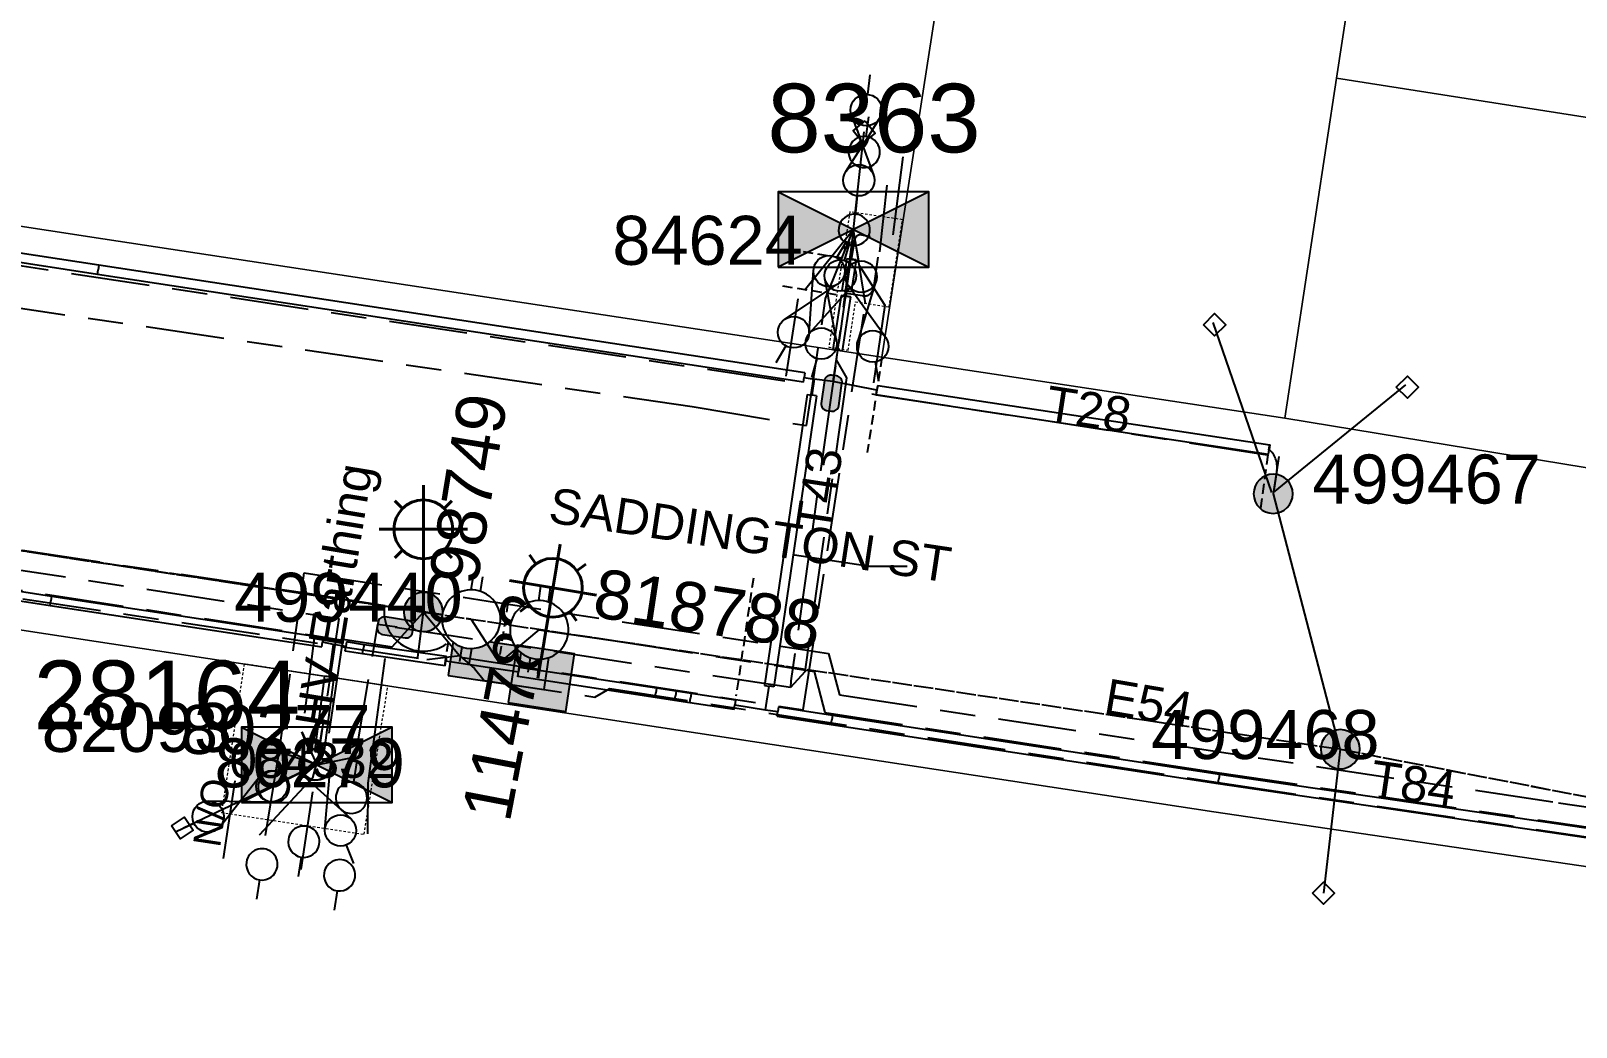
# Model space of a CAD drawing. Header units: metres. Extents: x 291879 to 294448, y 6259965 to 6261176.
# Drawn here: x 293656.2 to 293735, y 6260751.2 to 6260801.9 of the extents above; entities that cross this region are included whole.
import ezdxf
from ezdxf.enums import TextEntityAlignment as Align

# ---------------------------------------------------------------- set-up
doc = ezdxf.new("R2010")
doc.units = ezdxf.units.M
for name, pattern in [('Cable Exist OH', [1, 1, 0]), ('Cable Exist UG', [8.2, 4, -1.2, 1.8, -1.2]), ('DASHED', [0.75, 0.5, -0.25]), ('HIDDEN', [0.375, 0.25, -0.125]), ('HIDDEN2', [0.1875, 0.125, -0.0625])]:
    doc.linetypes.add(name, pattern=pattern)
doc.layers.get('0').update_dxf_attribs({"color": 6})
for name, color, linetype, lineweight in [('Cadastre Buildings_SP_EXT', 9, 'Continuous', 5), ('Cadastre Land Parcels_SP_EXT', 9, 'Continuous', 5), ('Cadastre Other Property_SP_EXT', 9, 'HIDDEN', 5), ('Cadastre Roads_SP_EXT', 9, 'Continuous', 5)]:
    doc.layers.add(name, color=color, linetype=linetype, lineweight=lineweight)
for name, color, linetype in [('Duct_SP_EXT', 7, 'Continuous'), ('Equip_HV_EXT', 7, 'Continuous'), ('Equip_LV_EXT', 7, 'Continuous'), ('Equip_SP_SL_EXT', 7, 'Continuous'), ('Mains_HV_EXT', 7, 'Continuous'), ('Mains_LV_EXT', 7, 'Continuous'), ('Mains_SL_EXT', 7, 'Continuous'), ('Services_SP_EXT', 7, 'Continuous'), ('Sub_SP_EXT', 7, 'Continuous'), ('SupportsOH_SP_TR_HV_LV_SL_EXT', 7, 'Continuous'), ('SupportsUG_SP_LV_EXT', 7, 'Continuous'), ('SupportsUG_SP_LV_SL_EXT', 7, 'Continuous'), ('Trench_SP_EXT', 7, 'Continuous')]:
    doc.layers.add(name, color=color, linetype=linetype)
doc.layers.add('Features_DEL', color=1, linetype='Continuous', plot=False)
doc.layers.add('UNKNOWN_FEATURES', color=1, linetype='DASHED', plot=False)
doc.styles.add('COLUMN_LABEL', font='arial.ttf')
doc.styles.add('iecARIAL', font='arial.ttf', dxfattribs={"height": 2})
doc.styles.add('POLE_LABEL', font='arial.ttf')
doc.styles.get("Standard").update_dxf_attribs({"font": 'arial.ttf'})
doc.styles.add('SWITCH_LABEL', font='arial.ttf', dxfattribs={"height": 2.5})
doc.linetypes.add('Cable E UG', pattern='A,6,-0.5,["E",Standard,S=1.7,R=0,X=0.5,Y=-1],-2.9', length=9.4)

# ---------------------------------------------------------------- blocks, each defined once
blk = doc.blocks.new('SUB_PADMOUNT_EXT')
for points in [[(0, 0), (-3.84, 1.92), (-3.84, -1.92)], [(0, 0), (3.84, 1.92), (3.84, -1.92)]]:
    blk.add_hatch(color=256).paths.add_polyline_path(points)
for p, q in [((3.84, 1.92), (-3.84, -1.92)), ((-3.84, 1.92), (3.84, -1.92))]:
    blk.add_line(p, q)
blk.add_lwpolyline([(-3.84, -1.92), (3.84, -1.92), (3.84, 1.92), (-3.84, 1.92)], close=True)
for tag, height, flags, p in [('ASSET_NUM', 3.5, 8, (2, 2)), ('STREET_CODE', 0.2, 9, (1.5, 0)), ('OPERATING_VOLTAGE', 0.2, 9, (1.5, -0.6)), ('ORIENTATION', 0.2, 9, (1.5, -0.8)), ('CONSTRUCTED_VOLTAGE', 0.2, 9, (1.5, -0.2)), ('NO_PHASES', 0.2, 9, (1.5, -0.4)), ('OWNED_BY', 0.2, 9, (1.5, -1)), ('OPERATED_BY', 0.2, 9, (1.5, -1.2)), ('SECONDARY_VOLTAGE', 0.2, 9, (1.5, -1.6)), ('MAINTAINED_BY', 0.2, 9, (1.5, -1.4)), ('STATE', 0.2, 9, (1.5, -1.8)), ('SUBSTATION_TYPE', 0.2, 9, (1.5, -2.2)), ('USAGE', 0.2, 9, (1.5, -2.4)), ('PARENT', 0.2, 9, (1.5, -2)), ('STREETNAME', 0.2, 9, (1.5, -3)), ('SUBURB', 0.2, 9, (1.5, -3.2)), ('LEGEND', 0.2, 9, (1.5, -2.6)), ('LOCATION', 0.2, 9, (1.5, -2.8)), ('Z', 0.2, 1, (1.5, -3.6)), ('NOTES', 0.2, 9, (1.5, -3.4))]:
    blk.add_attdef(tag, text='', height=height, dxfattribs=dict(flags=flags)).set_placement(p, align=Align.MIDDLE_LEFT)
blk = doc.blocks.new('PILLAR_EXT')
blk.add_hatch(color=256).paths.add_polyline_path([(-2.475, 0.99), (-2.475, -0.99), (2.475, -0.99), (2.475, 0.99)])
blk.add_lwpolyline([(-2.475, -0.99), (2.475, -0.99), (2.475, 0.99), (-2.475, 0.99)], close=True)
at = {"style": 'iecARIAL', "flags": 8}
blk.add_attdef('ASSET_NUM', (1.5, 3.5), '', height=2.5, dxfattribs=at)
for tag, p, flags in [('OWNED_BY', (0, -0.2), 9), ('STATE', (0, -0.4), 9), ('SUPPORT_TYPE', (0, -0.6), 9), ('USAGE', (0, -0.8), 9), ('LEGEND', (0, -1), 9), ('LOCATION', (0, -1.2), 9), ('NOTES', (0, -1.4), 9), ('PARENT', (0, -1.6), 9), ('STREETNAME', (0, -1.8), 9), ('SUBURB', (0, -2), 1)]:
    blk.add_attdef(tag, p, '', height=0.2, dxfattribs=dict(flags=flags))
blk = doc.blocks.new('SL_LANTERN_EXT')
at = {"lineweight": 40}
for p, q in [((0, 1.968), (0, 6.468)), ((-1.459, 5.676), (-1.061, 5.278)), ((1.458, 5.676), (1.06, 5.278)), ((-2.25, 4.218), (2.25, 4.218)), ((-1.459, 2.759), (-1.061, 3.157)), ((1.458, 2.759), (1.06, 3.157)), ((0, 0), (0, 2.721))]:
    blk.add_line(p, q, dxfattribs=at)
blk.add_circle((0, 4.218), 1.5, dxfattribs=at)
at = {"style": 'iecARIAL', "flags": 8}
blk.add_attdef('ASSET_NUM', (1.5, 1.5), '', height=2.5, dxfattribs=at)
for tag, p, height, flags in [('CONSTRUCTED_VOLTAGE', (0.981, -0.653), 0.2, 9), ('CONTROL_TYPE', (0.981, -0.853), 0.2, 9), ('LNUMBER', (2.181, -3.253), 2.5, 8), ('OPERATING_VOLTAGE', (0.981, -1.653), 0.2, 9), ('LANTERN_PURPOSE', (0.981, -1.053), 0.2, 9), ('LANTERN_TYPE', (0.981, -1.253), 0.2, 9), ('NO_PHASES', (0.981, -1.453), 0.2, 9), ('ORIENTATION', (0.981, -1.853), 0.2, 9), ('OWNED_BY', (0.981, -2.053), 0.2, 9), ('STATE', (0.981, -2.253), 0.2, 9), ('USAGE', (0.981, -2.453), 0.2, 9), ('CEXIST', (0.981, -2.653), 0.2, 9), ('CNEW', (0.981, -2.853), 0.2, 9), ('CNUMBER', (0.981, -3.053), 0.2, 9), ('CREMOVE', (0.981, -3.253), 0.2, 9), ('CREPLACE', (0.981, -3.453), 0.2, 9), ('LKINGHEIGHT', (0.981, -3.653), 0.2, 9), ('LBRACKET', (0.981, -3.853), 0.2, 9), ('LBRACKETVOCAB', (0.981, -4.053), 0.2, 9), ('LCATEGORY', (0.981, -4.253), 0.2, 9), ('LCHARGE1', (0.981, -4.453), 0.2, 9), ('LCHARGE1PERCENT', (0.981, -4.653), 0.2, 9), ('LCHARGE2', (0.981, -4.853), 0.2, 9), ('LCHARGE2PERCENT', (0.981, -5.053), 0.2, 9), ('LCHARGE3', (0.981, -5.253), 0.2, 9), ('LCHARGE3PERCENT', (0.981, -5.453), 0.2, 9), ('LEXIST', (0.981, -5.653), 0.2, 9), ('LLAMP', (0.981, -5.853), 0.2, 9), ('LLAMPVOCAB', (0.981, -6.053), 0.2, 9), ('LMAST', (0.981, -6.253), 0.2, 9), ('LMASTVOCAB', (0.981, -6.453), 0.2, 9), ('LNEW', (0.981, -6.653), 0.2, 9), ('LANTNUMBER', (0.981, -6.853), 0.2, 9), ('LOUTREACH', (0.981, -7.253), 0.2, 9), ('LOUTREACHVOCAB', (0.981, -7.453), 0.2, 9), ('LRATECODE', (0.981, -7.653), 0.2, 9), ('LREMOVE', (0.981, -7.853), 0.2, 9), ('LREPLACE', (0.981, -8.053), 0.2, 9), ('LTYPE', (0.981, -8.253), 0.2, 9), ('LTYPEVOCAB', (0.981, -8.453), 0.2, 9), ('LEGEND', (0.981, -8.653), 0.2, 9), ('LOCATION', (0.981, -8.853), 0.2, 9), ('STREETNAME', (0.981, -9.253), 0.2, 9), ('SUBURB', (0.981, -9.453), 0.2, 1), ('NOTES', (0.981, -9.053), 0.2, 9)]:
    blk.add_attdef(tag, p, '', height=height, dxfattribs=dict(flags=flags))
blk = doc.blocks.new('CCP_EXT')
at = {"flags": 9}
for tag, p in [('USAGE', (0, -1.2)), ('LEGEND', (0, -1.4)), ('LIFE_SUPPORT', (0, -1.6)), ('STATE', (0, -1.8)), ('NOTES', (0, -2))]:
    blk.add_attdef(tag, text='', height=0.2, dxfattribs=at).set_placement(p, align=Align.MIDDLE_LEFT)
blk.add_wipeout([(0, 0.566), (0.566, 0), (0, -0.566), (-0.566, 0)])
blk.add_lwpolyline([(-0.566, 0), (0, 0.566), (0.566, 0), (0, -0.566), (-0.566, 0)])
at = {"flags": 1}
blk.add_attdef('Z', (0, 0), '', height=0.2, dxfattribs=at)
at = {"flags": 9}
for tag, p in [('CCP_TYPE', (0, 0)), ('OPERATING_VOLTAGE', (0, -0.6)), ('ORIENTATION', (0, -0.8)), ('CONSTRUCTED_VOLTAGE', (0, -0.2)), ('NO_PHASES', (0, -0.4)), ('OWNED_BY', (0, -1))]:
    blk.add_attdef(tag, text='', height=0.2, dxfattribs=at).set_placement(p, align=Align.MIDDLE_LEFT)
blk = doc.blocks.new('POLE_EXT')
blk.add_hatch(color=256).paths.add_polyline_path([(-1, 0, 1), (1, 0, 1)])
blk.add_lwpolyline([(-1, 0, 1), (1, 0, 1)], format="xyb", close=True)
for tag, height, flags, p in [('pNumber', 2.5, 8, (-17.84, 2.067)), ('OWNED_BY', 0.2, 9, (1.355, -0.4)), ('SPECIAL_USE', 0.2, 9, (1.355, -0.8)), ('PARENT', 0.2, 9, (1.355, -0.6)), ('cLV', 0.2, 9, (1.355, -1.4)), ('STATE', 0.2, 9, (1.355, -1)), ('hDepth', 0.2, 9, (1.355, -1.6)), ('USAGE', 0.2, 9, (1.355, -1.2)), ('cHV', 0.2, 9, (1.355, -2)), ('hDia', 0.2, 9, (1.355, -1.8)), ('LBRACKET', 0.2, 9, (1.355, -2.2)), ('LExisting', 0.2, 9, (1.355, -2.4)), ('LANTNUMBER', 0.2, 9, (1.355, -2.6)), ('LOther', 0.2, 9, (1.355, -2.8)), ('LRemove', 0.2, 9, (1.355, -3)), ('LEGEND', 0.2, 9, (1.355, -3.2)), ('cLinedev', 0.2, 9, (1.355, -3.4)), ('pExisting', 0.2, 9, (1.355, -3.8)), ('LOCATION', 0.2, 9, (1.355, -3.6)), ('PFNUMBER', 0.2, 9, (1.355, -4)), ('pFooting', 0.2, 9, (1.355, -4.4)), ('pNew', 0.2, 9, (1.355, -4.6)), ('NEWPFNUMBER', 0.2, 9, (1.355, -4.2)), ('pRelocate', 0.2, 9, (1.355, -5)), ('pRemove', 0.2, 9, (1.355, -5.2)), ('pReplace', 0.2, 9, (1.355, -5.4)), ('pStay', 0.2, 9, (1.355, -5.6)), ('cspan', 0.2, 9, (1.355, -6)), ('STREETNAME', 0.2, 9, (1.355, -6.2)), ('SUBURB', 0.2, 9, (1.355, -6.4)), ('pType', 0.2, 9, (1.355, -5.8)), ('OPERATED_BY', 0.2, 9, (1.355, -7.014)), ('NOTES', 0.2, 9, (1.355, -6.6)), ('MAINTAINED_BY', 0.2, 9, (1.355, -6.814))]:
    blk.add_attdef(tag, text='', height=height, dxfattribs=dict(flags=flags)).set_placement(p, align=Align.MIDDLE_LEFT)
at = {"style": 'POLE_LABEL'}
for tag, height, flags, p in [('ASSET_NUM', 2.5, 8, (2, 2)), ('STRUCTURE_PLANT_NUMBER', 0.2, 9, (1.355, 0.028)), ('STREET_CODE', 0.2, 9, (1.355, -0.2))]:
    blk.add_attdef(tag, text='', height=height, dxfattribs=dict(at, flags=flags)).set_placement(p, align=Align.MIDDLE_LEFT)
at = {"flags": 1}
blk.add_attdef('Z', (1.355, -7.328), '', height=0.2, dxfattribs=at)
blk = doc.blocks.new('HV_STJ_EXT')
h = blk.add_hatch(color=256)
edge = h.paths.add_edge_path()
edge.add_ellipse((-0.586, 0.131), major_axis=(0.226, 0.226), ratio=1, start_angle=44.99996, end_angle=135)
edge.add_line((-0.906, 0.131), (-0.906, -0.131))
edge.add_ellipse((-0.586, -0.131), major_axis=(0.226, 0.226), ratio=1, start_angle=134.99996, end_angle=225)
edge.add_line((-0.586, -0.451), (0.586, -0.451))
edge.add_ellipse((0.586, -0.131), major_axis=(-0.226, 0.226), ratio=1, start_angle=134.99996, end_angle=225)
edge.add_line((0.906, -0.131), (0.906, 0.131))
edge.add_ellipse((0.586, 0.131), major_axis=(-0.226, 0.226), ratio=1, start_angle=224.99996, end_angle=315)
edge.add_line((0.586, 0.451), (-0.586, 0.451))
blk.add_lwpolyline([(-0.906, 0.131), (-0.906, -0.131, 0.414214), (-0.586, -0.451), (0.586, -0.451, 0.414214), (0.906, -0.131), (0.906, 0.131, 0.414214), (0.586, 0.451), (-0.586, 0.451, 0.414214)], format="xyb", close=True)
for tag, flags, p in [('ORIENTATION', 9, (1.5, 0)), ('Z', 1, (1.5, -0.8)), ('USAGE', 9, (1.5, -0.2)), ('LEGEND', 9, (1.5, -0.4)), ('NOTES', 9, (1.5, -0.6))]:
    blk.add_attdef(tag, text='', height=0.2, dxfattribs=dict(flags=flags)).set_placement(p, align=Align.MIDDLE_LEFT)
blk = doc.blocks.new('LV_UG_DFUSE_CLOSED_EXT')
for points in [[(1, 0), (0, 0)], [(5.04, 0.726), (2.156, -0.717)], [(5.049, -0.707), (2.156, 0.717)], [(6.2, 0.013), (7.2, 0.013)]]:
    blk.add_lwpolyline(points)
for centre in [(1.8, 0), (5.4, 0.011)]:
    blk.add_circle(centre, 0.8)
at = {"flags": 9}
for tag, p in [('ACTUAL_STATUS', (0, 0)), ('OPERATING_VOLTAGE', (0, -0.6)), ('ORIENTATION', (0, -0.8)), ('CONSTRUCTED_VOLTAGE', (0, -0.2)), ('NO_PHASES', (0, -0.4)), ('STATE', (0, -1)), ('SWITCH_TYPE', (0, -1.2)), ('USAGE', (0, -1.4)), ('NOTES', (0, -1.6))]:
    blk.add_attdef(tag, text='', height=0.2, dxfattribs=at).set_placement(p, align=Align.MIDDLE_LEFT)
at = {"flags": 1}
blk.add_attdef('Z', (0, 0), '', height=0.2, dxfattribs=at)
blk = doc.blocks.new('LV_UG_LINKS_OPEN_EXT')
for p, q in [((-0.249, 1.473), (-0.249, 2.22)), ((0.249, 1.473), (0.249, 2.22)), ((-0.249, -1.473), (-0.249, -2.22)), ((0.249, -1.473), (0.249, -2.22))]:
    blk.add_line(p, q)
at = {"flags": 9}
for tag, p in [('ACTUAL_STATUS', (0, 0)), ('OPERATING_VOLTAGE', (0, -0.6)), ('ORIENTATION', (0, -0.8)), ('CONSTRUCTED_VOLTAGE', (0, -0.2)), ('NO_PHASES', (0, -0.4)), ('STATE', (0, -1)), ('SWITCH_TYPE', (0, -1.2)), ('USAGE', (0, -1.4)), ('NOTES', (0, -1.6))]:
    blk.add_attdef(tag, text='', height=0.2, dxfattribs=at).set_placement(p, align=Align.MIDDLE_LEFT)
at = {"flags": 1}
blk.add_attdef('Z', (0, 0), '', height=0.2, dxfattribs=at)
blk.add_wipeout([(-0.249, 1.473), (-0.432, 1.43), (-0.608, 1.365), (-0.774, 1.278), (-0.928, 1.171), (-1.067, 1.045), (-1.19, 0.903), (-1.294, 0.747), (-1.377, 0.579), (-1.439, 0.402), (-1.478, 0.218), (-1.494, 0.031), (-1.486, -0.156), (-1.455, -0.341), (-1.4, -0.521), (-1.324, -0.692), (-1.227, -0.853), (-1.11, -1), (-0.976, -1.131), (-0.827, -1.244), (-0.664, -1.338), (-0.491, -1.411), (-0.311, -1.461), (-0.125, -1.489), (0.062, -1.493), (0.249, -1.473), (0.432, -1.43), (0.608, -1.365), (0.774, -1.278), (0.928, -1.171), (1.067, -1.045), (1.19, -0.903), (1.294, -0.747), (1.377, -0.579), (1.439, -0.402), (1.478, -0.218), (1.494, -0.031), (1.486, 0.156), (1.455, 0.341), (1.4, 0.521), (1.324, 0.692), (1.227, 0.853), (1.11, 1), (0.976, 1.131), (0.827, 1.244), (0.664, 1.338), (0.491, 1.411), (0.311, 1.461), (0.125, 1.489), (-0.062, 1.493)])
blk.add_lwpolyline([(0, -1.494, 1), (0, 1.494, 1)], format="xyb", close=True)
blk = doc.blocks.new('SWG_HOLEC_SU_EXT')
blk.add_line((1.8, -2), (5.8, -2))
for points in [[(1.8, -0.8, 1), (1.8, 0.8, 1)], [(5.8, -0.8, 1), (5.8, 0.8, 1)]]:
    blk.add_lwpolyline(points, format="xyb", close=True)
for points in [[(1, 0), (0, 0)], [(6.6, 0), (7.6, 0)]]:
    blk.add_lwpolyline(points)
at = {"style": 'SWITCH_LABEL', "flags": 8}
blk.add_attdef('ASSET_NUM', text='', height=2.5, rotation=179.95437, dxfattribs=at).set_placement((-2.4, 0), align=Align.MIDDLE_LEFT)
at = {"flags": 1}
blk.add_attdef('Z', (0, 0), '', height=0.2, dxfattribs=at)
at = {"flags": 9}
for tag, p in [('ACTUAL_STATUS', (0, -0.4)), ('CONSTRUCTED_VOLTAGE', (0, -0.6)), ('NO_PHASES', (0, -0.8)), ('OPERATING_VOLTAGE', (0, -1)), ('ORIENTATION', (0, -1.2)), ('OWNED_BY', (0, -1.4)), ('PARENT', (0, -1.6)), ('STATE', (0, -1.8)), ('SWITCH_TYPE', (0, -2)), ('USAGE', (0, -2.2)), ('LOCATION', (0, -2.4)), ('STREETNAME', (0, -2.6)), ('SUBURB', (0, -2.8)), ('NOTES', (0, -3))]:
    blk.add_attdef(tag, text='', height=0.2, dxfattribs=at).set_placement(p, align=Align.MIDDLE_LEFT)
at = {"style": 'SWITCH_LABEL', "flags": 9}
blk.add_attdef('STREET_CODE', text='', height=0.2, dxfattribs=at).set_placement((0, -0.2), align=Align.MIDDLE_LEFT)
blk = doc.blocks.new('SWG_HOLEC_SU_NO_EXT')
blk.add_line((1.8, -2), (5.8, -2))
for points in [[(1.8, -0.8, 1), (1.8, 0.8, 1)], [(5.8, -0.8, 1), (5.8, 0.8, 1)]]:
    blk.add_lwpolyline(points, format="xyb", close=True)
for points in [[(1, 0), (0, 0)], [(6.6, 0), (7.6, 0)]]:
    blk.add_lwpolyline(points)
at = {"insert": (5.311, -3.639), "char_height": 1.4, "width": 3.88632, "attachment_point": 1, "rotation": 180}
blk.add_mtext('{\\fArial|b0|i0|c0|p34;N/O}', dxfattribs=at)
at = {"style": 'SWITCH_LABEL', "flags": 8}
blk.add_attdef('ASSET_NUM', text='', height=2.5, rotation=179.95437, dxfattribs=at).set_placement((-2.4, 0), align=Align.MIDDLE_LEFT)
at = {"flags": 1}
blk.add_attdef('Z', (0, 0), '', height=0.2, dxfattribs=at)
at = {"flags": 9}
for tag, p in [('ACTUAL_STATUS', (0, -0.4)), ('CONSTRUCTED_VOLTAGE', (0, -0.6)), ('NO_PHASES', (0, -0.8)), ('OPERATING_VOLTAGE', (0, -1)), ('ORIENTATION', (0, -1.2)), ('OWNED_BY', (0, -1.4)), ('PARENT', (0, -1.6)), ('STATE', (0, -1.8)), ('SWITCH_TYPE', (0, -2)), ('USAGE', (0, -2.2)), ('LOCATION', (0, -2.4)), ('STREETNAME', (0, -2.6)), ('SUBURB', (0, -2.8)), ('NOTES', (0, -3))]:
    blk.add_attdef(tag, text='', height=0.2, dxfattribs=at).set_placement(p, align=Align.MIDDLE_LEFT)
at = {"style": 'SWITCH_LABEL', "flags": 9}
blk.add_attdef('STREET_CODE', text='', height=0.2, dxfattribs=at).set_placement((0, -0.2), align=Align.MIDDLE_LEFT)
blk = doc.blocks.new('COLUMN_EXT')
blk.add_hatch(color=256).paths.add_polyline_path([(-1.485, 1.485), (-1.485, -1.485), (1.485, -1.485), (1.485, 1.485)])
blk.add_lwpolyline([(-1.485, -1.485), (1.485, -1.485), (1.485, 1.485), (-1.485, 1.485)], close=True)
for tag, height, style, flags, p in [('ASSET_NUM', 2.5, 'COLUMN_LABEL', 8, (2, 2)), ('STRUCTURE_PLANT_NUMBER', 0.2, 'POLE_LABEL', 9, (1.813, 0.031)), ('STREET_CODE', 0.2, 'COLUMN_LABEL', 9, (1.813, -0.2))]:
    blk.add_attdef(tag, text='', height=height, dxfattribs=dict(style=style, flags=flags)).set_placement(p, align=Align.MIDDLE_LEFT)
at = {"flags": 9}
for tag, p in [('OWNED_BY', (1.813, -0.6)), ('STATE', (1.813, -0.8)), ('COLUMN_TYPE', (1.813, -0.4)), ('STREETNAME', (1.813, -1.6)), ('USAGE', (1.813, -1)), ('LEGEND', (1.813, -1.2)), ('LOCATION', (1.813, -1.4)), ('SUBURB', (1.813, -1.8)), ('NOTES', (1.813, -2))]:
    blk.add_attdef(tag, text='', height=0.2, dxfattribs=at).set_placement(p, align=Align.MIDDLE_LEFT)
at = {"flags": 1}
blk.add_attdef('Z', (1.813, -2.351), '', height=0.2, dxfattribs=at)
blk = doc.blocks.new('*U770')
at = {"lineweight": 40}
for p, q in [((0.396, 2.389), (1.133, 6.828)), ((-0.435, 6.286), (-0.108, 5.828)), ((2.442, 5.808), (1.985, 5.481)), ((-1.455, 4.977), (2.984, 4.24)), ((-0.913, 3.408), (-0.456, 3.736)), ((1.964, 2.931), (1.637, 3.388)), ((0, 0), (0.52, 3.132))]:
    blk.add_line(p, q, dxfattribs=at)
blk.add_circle((0.765, 4.608), 1.5, dxfattribs=at)
at = {"style": 'iecARIAL', "flags": 8}
blk.add_attdef('ASSET_NUM', (1.5, 1.5), '', height=2.5, dxfattribs=at)
for tag, p, height, flags in [('CONSTRUCTED_VOLTAGE', (0.981, -0.653), 0.2, 9), ('CONTROL_TYPE', (0.981, -0.853), 0.2, 9), ('LNUMBER', (2.181, -3.253), 2.5, 8), ('OPERATING_VOLTAGE', (0.981, -1.653), 0.2, 9), ('LANTERN_PURPOSE', (0.981, -1.053), 0.2, 9), ('LANTERN_TYPE', (0.981, -1.253), 0.2, 9), ('NO_PHASES', (0.981, -1.453), 0.2, 9), ('ORIENTATION', (0.981, -1.853), 0.2, 9), ('OWNED_BY', (0.981, -2.053), 0.2, 9), ('STATE', (0.981, -2.253), 0.2, 9), ('USAGE', (0.981, -2.453), 0.2, 9), ('CEXIST', (0.981, -2.653), 0.2, 9), ('CNEW', (0.981, -2.853), 0.2, 9), ('CNUMBER', (0.981, -3.053), 0.2, 9), ('CREMOVE', (0.981, -3.253), 0.2, 9), ('CREPLACE', (0.981, -3.453), 0.2, 9), ('LKINGHEIGHT', (0.981, -3.653), 0.2, 9), ('LBRACKET', (0.981, -3.853), 0.2, 9), ('LBRACKETVOCAB', (0.981, -4.053), 0.2, 9), ('LCATEGORY', (0.981, -4.253), 0.2, 9), ('LCHARGE1', (0.981, -4.453), 0.2, 9), ('LCHARGE1PERCENT', (0.981, -4.653), 0.2, 9), ('LCHARGE2', (0.981, -4.853), 0.2, 9), ('LCHARGE2PERCENT', (0.981, -5.053), 0.2, 9), ('LCHARGE3', (0.981, -5.253), 0.2, 9), ('LCHARGE3PERCENT', (0.981, -5.453), 0.2, 9), ('LEXIST', (0.981, -5.653), 0.2, 9), ('LLAMP', (0.981, -5.853), 0.2, 9), ('LLAMPVOCAB', (0.981, -6.053), 0.2, 9), ('LMAST', (0.981, -6.253), 0.2, 9), ('LMASTVOCAB', (0.981, -6.453), 0.2, 9), ('LNEW', (0.981, -6.653), 0.2, 9), ('LANTNUMBER', (0.981, -6.853), 0.2, 9), ('LOUTREACH', (0.981, -7.253), 0.2, 9), ('LOUTREACHVOCAB', (0.981, -7.453), 0.2, 9), ('LRATECODE', (0.981, -7.653), 0.2, 9), ('LREMOVE', (0.981, -7.853), 0.2, 9), ('LREPLACE', (0.981, -8.053), 0.2, 9), ('LTYPE', (0.981, -8.253), 0.2, 9), ('LTYPEVOCAB', (0.981, -8.453), 0.2, 9), ('LEGEND', (0.981, -8.653), 0.2, 9), ('LOCATION', (0.981, -8.853), 0.2, 9), ('STREETNAME', (0.981, -9.253), 0.2, 9), ('SUBURB', (0.981, -9.453), 0.2, 1), ('NOTES', (0.981, -9.053), 0.2, 9)]:
    blk.add_attdef(tag, p, '', height=height, dxfattribs=dict(flags=flags))

msp = doc.modelspace()

# ---------------------------------------------------------------- linework, layer by layer
at = {"layer": 'Cadastre Land Parcels_SP_EXT', "linetype": 'Continuous'}
for points in [[(293764.346, 6260810.717), (293725.455, 6260816.964), (293722.797, 6260799.53), (293762.381, 6260793.325), (293764.346, 6260810.717)], [(293720.156, 6260782.208), (293757.936, 6260775.993), (293760.803, 6260777.666), (293762.381, 6260793.325), (293722.797, 6260799.53), (293720.156, 6260782.208)], [(293744.578, 6260657.954), (293744.837, 6260660.114), (293750.361, 6260705.886), (293756.217, 6260754.015), (293753.765, 6260756.668), (293716.537, 6260762.138), (293696.793, 6260765.142), (293676.839, 6260768.185), (293656.959, 6260771.213), (293637.304, 6260774.206), (293629.112, 6260724.596), (293620.775, 6260674.2), (293640.538, 6260671.164), (293660.444, 6260668.106), (293680.306, 6260665.056), (293700.086, 6260662.009), (293741.406, 6260656.391), (293744.578, 6260657.954)]]:
    msp.add_lwpolyline(points, close=True, dxfattribs=at)
at = {"layer": 'Cadastre Other Property_SP_EXT', "linetype": 'HIDDEN2'}
for points in [[(293697.966, 6260792.726), (293696.889, 6260785.821), (293697.877, 6260785.667), (293698.261, 6260788.13), (293699.981, 6260787.87), (293700.654, 6260792.32), (293697.966, 6260792.726)], [(293667.074, 6260769.672), (293665.91, 6260762.102), (293673.196, 6260760.991), (293674.404, 6260768.556), (293667.074, 6260769.672)]]:
    msp.add_lwpolyline(points, close=True, dxfattribs=at)
at = {"layer": 'Duct_SP_EXT'}
for p, q in [((293659.666, 6260790.002), (293639.581, 6260793.073)), ((293659.594, 6260789.527), (293639.513, 6260792.597)), ((293659.666, 6260790.002), (293659.63, 6260789.764)), ((293659.666, 6260790.002), (293659.63, 6260789.764)), ((293695.67, 6260784.506), (293659.666, 6260790.002)), ((293659.666, 6260790.002), (293659.666, 6260790.002)), ((293697.815, 6260790.341), (293697.568, 6260788.717)), ((293697.815, 6260790.341), (293698.052, 6260790.305)), ((293698.29, 6260790.269), (293698.042, 6260788.644)), ((293698.29, 6260790.269), (293698.052, 6260790.305)), ((293659.594, 6260789.527), (293659.63, 6260789.764)), ((293659.594, 6260789.527), (293659.63, 6260789.764)), ((293695.597, 6260784.031), (293659.594, 6260789.527)), ((293659.594, 6260789.527), (293659.594, 6260789.527)), ((293697.529, 6260788.463), (293697.109, 6260785.71)), ((293697.529, 6260788.463), (293697.766, 6260788.427)), ((293697.568, 6260788.717), (293697.805, 6260788.681)), ((293698.003, 6260788.391), (293697.583, 6260785.637)), ((293698.003, 6260788.391), (293697.766, 6260788.427)), ((293698.042, 6260788.644), (293697.805, 6260788.681)), ((293697.109, 6260785.71), (293697.346, 6260785.674)), ((293697.583, 6260785.637), (293697.346, 6260785.674)), ((293695.597, 6260784.031), (293695.634, 6260784.268)), ((293695.67, 6260784.506), (293695.634, 6260784.268)), ((293699.318, 6260783.397), (293699.354, 6260783.634)), ((293699.39, 6260783.871), (293699.354, 6260783.634)), ((293699.39, 6260783.871), (293719.393, 6260780.847)), ((293695.797, 6260783.41), (293693.617, 6260768.573)), ((293696.272, 6260783.34), (293694.092, 6260768.503)), ((293695.797, 6260783.41), (293696.034, 6260783.375)), ((293696.272, 6260783.34), (293696.034, 6260783.375)), ((293699.318, 6260783.397), (293719.321, 6260780.372)), ((293719.321, 6260780.372), (293719.357, 6260780.609)), ((293719.393, 6260780.847), (293719.357, 6260780.609)), ((293639.298, 6260775.871), (293657.251, 6260773.131)), ((293639.225, 6260775.396), (293657.179, 6260772.656)), ((293657.179, 6260772.656), (293657.215, 6260772.894)), ((293657.179, 6260772.656), (293671.04, 6260770.551)), ((293657.251, 6260773.131), (293657.215, 6260772.894)), ((293657.251, 6260773.131), (293671.112, 6260771.025)), ((293671.112, 6260771.025), (293671.076, 6260770.788)), ((293671.04, 6260770.551), (293671.076, 6260770.788)), ((293672.229, 6260770.316), (293672.265, 6260770.553)), ((293673.117, 6260770.179), (293672.229, 6260770.316)), ((293672.302, 6260770.79), (293672.265, 6260770.553)), ((293673.187, 6260770.653), (293672.302, 6260770.79)), ((293673.117, 6260770.179), (293673.152, 6260770.416)), ((293673.187, 6260770.653), (293673.152, 6260770.416)), ((293670.67, 6260765.21), (293671.185, 6260769.06)), ((293671.146, 6260765.146), (293671.66, 6260768.996)), ((293671.185, 6260769.06), (293671.423, 6260769.028)), ((293671.66, 6260768.996), (293671.423, 6260769.028)), ((293693.617, 6260768.573), (293693.854, 6260768.538)), ((293694.092, 6260768.503), (293693.854, 6260768.538)), ((293688.037, 6260767.954), (293688.073, 6260768.191)), ((293689.033, 6260767.802), (293688.037, 6260767.954)), ((293688.11, 6260768.429), (293688.073, 6260768.191)), ((293689.106, 6260768.277), (293688.11, 6260768.429)), ((293689.033, 6260767.802), (293689.07, 6260768.039)), ((293689.807, 6260767.684), (293689.033, 6260767.802)), ((293689.106, 6260768.277), (293689.07, 6260768.039)), ((293689.879, 6260768.159), (293689.106, 6260768.277)), ((293689.807, 6260767.684), (293689.843, 6260767.921)), ((293689.879, 6260768.159), (293689.843, 6260767.921)), ((293692.132, 6260767.818), (293689.879, 6260768.159)), ((293692.132, 6260767.818), (293692.096, 6260767.581)), ((293692.06, 6260767.344), (293689.807, 6260767.684)), ((293692.06, 6260767.344), (293692.096, 6260767.581)), ((293694.265, 6260767.006), (293694.301, 6260767.243)), ((293694.265, 6260767.006), (293697.013, 6260766.585)), ((293694.338, 6260767.48), (293694.301, 6260767.243)), ((293694.338, 6260767.48), (293697.085, 6260767.06)), ((293697.085, 6260767.06), (293697.049, 6260766.823)), ((293697.085, 6260767.06), (293716.824, 6260764.057)), ((293697.013, 6260766.585), (293697.049, 6260766.823)), ((293697.013, 6260766.585), (293716.753, 6260763.582)), ((293670.67, 6260765.21), (293670.908, 6260765.178)), ((293671.146, 6260765.146), (293670.908, 6260765.178)), ((293716.753, 6260763.582), (293716.788, 6260763.819)), ((293716.824, 6260764.057), (293716.788, 6260763.819))]:
    msp.add_line(p, q, dxfattribs=at)
for points in [[(293700.888, 6260774.646), (293698.988, 6260774.646), (293695.139, 6260775.218)], [(293673.385, 6260761.009), (293673.393, 6260763.589), (293674.272, 6260769.95)]]:
    msp.add_lwpolyline(points, dxfattribs=at)
at = {"layer": 'Features_DEL', "linetype": 'Cable Exist OH'}
for points in [[(293599.62, 6260783.993), (293632.084, 6260779.043), (293676.216, 6260772.318)], [(293676.216, 6260772.318), (293632.084, 6260779.043)]]:
    msp.add_lwpolyline(points, dxfattribs=at)
at = {"layer": 'Features_DEL'}
msp.add_lwpolyline([(293722.988, 6260765.323), (293719.574, 6260778.344)], dxfattribs=at)
at = {"layer": 'Features_DEL', "linetype": 'Continuous'}
msp.add_lwpolyline([(293674.237, 6260772.615, 0.664166), (293677.397, 6260770.703)], format="xyb", dxfattribs=at)
at = {"layer": 'Mains_HV_EXT', "linetype": 'Cable Exist UG'}
for points in [[(293698.156, 6260791.825), (293697.279, 6260785.173), (293697.795, 6260784.249), (293697.795, 6260784.249), (293695.673, 6260769.264), (293694.936, 6260768.464)], [(293698.156, 6260791.825), (293697.965, 6260790.018), (293697.039, 6260783.475)], [(293599.411, 6260783.097), (293621.571, 6260779.637), (293621.571, 6260779.637), (293671.903, 6260771.987), (293670.776, 6260764.522)], [(293670.776, 6260764.522), (293672.752, 6260764.929), (293673.891, 6260771.696), (293673.891, 6260771.696), (293674.881, 6260771.56)]]:
    msp.add_lwpolyline(points, dxfattribs=at)
at = {"layer": 'Mains_HV_EXT', "linetype": 'Cable E UG'}
msp.add_lwpolyline([(293671.405, 6260766.146), (293672.128, 6260770.931), (293674.622, 6260770.546), (293674.622, 6260770.546), (293676.216, 6260772.318)], dxfattribs=at)
at = {"layer": 'Mains_LV_EXT', "linetype": 'Cable Exist UG'}
msp.add_lwpolyline([(293638.214, 6260776.054), (293640.738, 6260775.716), (293640.738, 6260775.716), (293670.656, 6260771.124), (293670.02, 6260766.207), (293670.776, 6260764.522)], dxfattribs=at)
at = {"layer": 'Trench_SP_EXT', "linetype": 'Cable Exist UG'}
for points in [[(293699.504, 6260790.684), (293699.873, 6260794.086)], [(293697.78, 6260788.546), (293697.758, 6260788.426)], [(293697.805, 6260788.681), (293697.78, 6260788.546)], [(293697.346, 6260785.673), (293697.101, 6260784.064)], [(293695.634, 6260784.268), (293696.156, 6260784.196)], [(293696.156, 6260784.196), (293696.034, 6260783.375)], [(293697.101, 6260784.064), (293696.156, 6260784.196)], [(293699.354, 6260783.634), (293697.101, 6260784.064)], [(293675.937, 6260770.017), (293676.216, 6260772.318)], [(293671.628, 6260770.664), (293671.076, 6260770.788)], [(293671.417, 6260769.011), (293671.624, 6260770.665)], [(293672.265, 6260770.553), (293671.628, 6260770.664)], [(293678.03, 6260769.714), (293677.356, 6260769.814)], [(293680.049, 6260769.412), (293678.03, 6260769.714)], [(293681.083, 6260769.258), (293680.049, 6260769.412)], [(293693.672, 6260767.34), (293693.854, 6260768.538)], [(293692.096, 6260767.581), (293693.672, 6260767.34)], [(293693.672, 6260767.34), (293694.301, 6260767.243)], [(293670.908, 6260765.178), (293670.565, 6260763.867)], [(293670.565, 6260763.867), (293667.79, 6260760.895)]]:
    msp.add_lwpolyline(points, dxfattribs=at)
for points in [[(293698.052, 6260790.305), (293698.215, 6260791.298), (293698.215, 6260791.298, -0.414158), (293698.555, 6260791.543), (293698.555, 6260791.543), (293699.009, 6260791.469)], [(293699.398, 6260790.411), (293699.172, 6260788.844), (293699.172, 6260788.844, -0.418238), (293698.615, 6260788.433), (293698.615, 6260788.433), (293697.784, 6260788.565)], [(293719.343, 6260780.612, -0.266551), (293719.749, 6260779.544), (293719.749, 6260779.544), (293719.575, 6260778.41)]]:
    msp.add_lwpolyline(points, format="xyb", dxfattribs=at)
at = {"layer": 'UNKNOWN_FEATURES'}
for points in [[(293694.84, 6260790.815), (293698.318, 6260790.26)], [(293694.541, 6260788.939), (293698.019, 6260788.384)], [(293699.608, 6260785.315), (293698.858, 6260780.457)], [(293718.928, 6260777.609), (293719.386, 6260780.878)], [(293693.046, 6260774.047), (293692.161, 6260768.022)], [(293677.305, 6260769.568), (293677.846, 6260773.162)], [(293680.528, 6260772.802), (293680.121, 6260770.152)], [(293681.025, 6260769.008), (293681.57, 6260772.63)]]:
    msp.add_lwpolyline(points, dxfattribs=at)

# ---------------------------------------------------------------- block references
at = {"layer": 'Equip_HV_EXT'}
for p, rotation in [((293697.039, 6260783.474), 261.9414180147168), ((293674.778, 6260771.533), 171.3398419259314)]:
    msp.add_blockref('HV_STJ_EXT', p, dxfattribs=dict(at, rotation=rotation))
ref = msp.add_blockref('SWG_HOLEC_SU_EXT', (293672.815, 6260764.63), dxfattribs=dict(at, rotation=261.3396203195015))
ref.add_attrib('ASSET_NUM', '80279', dxfattribs={"layer": '0', "height": 2.5, "style": 'SWITCH_LABEL'}).set_placement((293670.416, 6260765.88), align=Align.TOP_CENTER)
at = {"layer": 'Equip_LV_EXT'}
for p, rotation in [((293697.818, 6260791.247), 239.6497401038601), ((293697.978, 6260791.2), 254.0786383851105), ((293698.259, 6260791.191), 279.2134679718025), ((293670.02, 6260766.207), 291.2641253501297)]:
    msp.add_blockref('LV_UG_DFUSE_CLOSED_EXT', p, dxfattribs=dict(at, rotation=rotation))
at = {"layer": 'Features_DEL'}
ref = msp.add_blockref('SL_LANTERN_EXT', (293676.216, 6260772.318), dxfattribs=at)
ref.add_attrib('ASSET_NUM', '98749', dxfattribs={"layer": '0', "height": 2.5, "rotation": 80.69638, "style": 'iecARIAL'}).set_placement((293677.716, 6260773.818), align=Align.MIDDLE_LEFT)
ref = msp.add_blockref('POLE_EXT', (293722.988, 6260765.323), dxfattribs=at)
ref.add_attrib('ASSET_NUM', '499468', dxfattribs={"layer": '0', "height": 2.5, "style": 'POLE_LABEL'}).set_placement((293724.988, 6260766.073), align=Align.MIDDLE_RIGHT)
at = {"layer": 'Services_SP_EXT'}
msp.add_blockref('CCP_EXT', (293716.577, 6260786.963), dxfattribs=at)
at = {"layer": 'Sub_SP_EXT'}
ref = msp.add_blockref('SUB_PADMOUNT_EXT', (293698.156, 6260791.825), dxfattribs=at)
ref.add_attrib('ASSET_NUM', '8363', dxfattribs={"layer": '0', "height": 3.5}).set_placement((293699.202, 6260794.7), align=Align.BOTTOM_CENTER)
ref = msp.add_blockref('SUB_PADMOUNT_EXT', (293670.776, 6260764.522), dxfattribs=at)
ref.add_attrib('ASSET_NUM', '28164', dxfattribs={"layer": '0', "height": 3.5}).set_placement((293669.927, 6260769.843), align=Align.TOP_RIGHT)
at = {"layer": 'SupportsOH_SP_TR_HV_LV_SL_EXT'}
ref = msp.add_blockref('POLE_EXT', (293719.566, 6260778.348), dxfattribs=at)
ref.add_attrib('ASSET_NUM', '499467', dxfattribs={"layer": '0', "height": 2.5, "style": 'POLE_LABEL'}).set_placement((293721.566, 6260779.098), align=Align.MIDDLE_LEFT)
at = {"layer": 'SupportsUG_SP_LV_EXT'}
ref = msp.add_blockref('PILLAR_EXT', (293680.075, 6260769.711), dxfattribs=dict(at, rotation=351.6871568777732))
ref.add_attrib('ASSET_NUM', '114782', dxfattribs={"layer": '0', "height": 2.5, "rotation": 79.16845, "style": 'iecARIAL'}).set_placement((293681.575, 6260773.211), align=Align.MIDDLE_RIGHT)

# ---------------------------------------------------------------- texts
at = {"layer": 'Cadastre Other Property_SP_EXT'}
msp.add_text('084332', height=1.8, dxfattribs=at).set_placement((293666.322, 6260763.862))
at = {"layer": 'Cadastre Roads_SP_EXT'}
msp.add_text('SADDINGTON ST', height=1.8, rotation=351.41028, dxfattribs=at).set_placement((293682.53, 6260776.901))
at = {"layer": 'Features_DEL'}
msp.add_text('E54', height=1.8, rotation=350.25844, dxfattribs=at).set_placement((293710.857, 6260767.163))
at = {"layer": 'Mains_HV_EXT'}
msp.add_text('HV Earthing', height=1.8, rotation=80.62619, dxfattribs=at).set_placement((293671.434, 6260766.333))
at = {"layer": 'Mains_LV_EXT'}
for s, rotation, p in [('T28', 351.22828, (293707.874, 6260782.09)), ('T43', 81.26857, (293696.957, 6260776.263)), ('T84', 351.62818, (293724.435, 6260762.997))]:
    msp.add_text(s, height=1.8, rotation=rotation, dxfattribs=at).set_placement(p)

# ---------------------------------------------------------------- next in the draw order: linework, layer by layer
at = {"layer": 'Mains_LV_EXT', "linetype": 'Cable Exist UG'}
msp.add_lwpolyline([(293698.458, 6260789.962), (293699.76, 6260787.966), (293699.094, 6260783.444), (293699.094, 6260783.444), (293719.855, 6260780.241), (293719.566, 6260778.348)], dxfattribs=at)
at = {"layer": 'Services_SP_EXT'}
msp.add_lwpolyline([(293719.501, 6260778.407), (293716.495, 6260787.078)], dxfattribs=at)

# ---------------------------------------------------------------- next in the draw order: block references
at = {"layer": 'Features_DEL'}
msp.add_blockref('CCP_EXT', (293722.129, 6260757.988), dxfattribs=at)
at = {"layer": 'Services_SP_EXT'}
for p, rotation in [((293698.697, 6260796.796), 263.792611507744), ((293663.919, 6260761.305), 348.5395057864401)]:
    msp.add_blockref('CCP_EXT', p, dxfattribs=dict(at, rotation=rotation))

# ---------------------------------------------------------------- next in the draw order: linework, layer by layer
at = {"layer": 'Cadastre Buildings_SP_EXT', "linetype": 'Continuous'}
for points in [[(293620.577, 6260801.878), (293624.036, 6260796.641), (293639.78, 6260794.418), (293659.871, 6260791.346), (293699.608, 6260785.315), (293710.189, 6260853.478), (293690.332, 6260856.788), (293687.432, 6260837.985), (293684.517, 6260819.035), (293624.354, 6260828.21), (293620.577, 6260801.878)], [(293699.608, 6260785.315), (293720.156, 6260782.208), (293722.797, 6260799.53), (293725.455, 6260816.964), (293728.098, 6260834.312), (293730.745, 6260849.843), (293710.594, 6260853.427), (293710.189, 6260853.478), (293699.608, 6260785.315)]]:
    msp.add_lwpolyline(points, close=True, dxfattribs=at)
at = {"layer": 'Cadastre Roads_SP_EXT', "linetype": 'Continuous'}
msp.add_lwpolyline([(293757.876, 6260775.716), (293757.936, 6260775.993), (293720.156, 6260782.208), (293699.608, 6260785.315), (293659.871, 6260791.346), (293639.78, 6260794.418), (293624.036, 6260796.641), (293622.19, 6260786.812), (293620.308, 6260776.795), (293637.304, 6260774.206), (293656.959, 6260771.213), (293676.839, 6260768.185), (293696.793, 6260765.142), (293716.537, 6260762.138), (293753.765, 6260756.668)], dxfattribs=at)
at = {"layer": 'Duct_SP_EXT'}
for p, q in [((293716.824, 6260764.057), (293753.81, 6260758.622)), ((293716.753, 6260763.582), (293754.214, 6260758.078))]:
    msp.add_line(p, q, dxfattribs=at)
at = {"layer": 'Features_DEL'}
msp.add_lwpolyline([(293722.988, 6260765.323), (293722.129, 6260757.988)], dxfattribs=at)
at = {"layer": 'Features_DEL', "linetype": 'Cable Exist OH'}
for points in [[(293722.988, 6260765.323), (293761.648, 6260757.875)], [(293722.988, 6260765.323), (293758.477, 6260758.474)]]:
    msp.add_lwpolyline(points, dxfattribs=at)
at = {"layer": 'Mains_LV_EXT', "linetype": 'Cable Exist UG'}
for points in [[(293698.156, 6260791.825), (293695.323, 6260788.287), (293694.657, 6260784.086), (293639.525, 6260792.387), (293639.525, 6260792.387), (293622.885, 6260794.727), (293618.485, 6260801.447), (293622.385, 6260828.487), (293625.399, 6260847.663)], [(293604.92, 6260820.035), (293618.881, 6260817.885), (293616.429, 6260800.726), (293621.512, 6260792.808), (293689.923, 6260782.789), (293695.751, 6260781.82), (293696.735, 6260788.295), (293698.156, 6260791.825)]]:
    msp.add_lwpolyline(points, dxfattribs=at)
at = {"layer": 'Services_SP_EXT'}
for points in [[(293698.156, 6260791.825), (293698.697, 6260796.796)], [(293670.775, 6260764.522), (293663.977, 6260761.305)]]:
    msp.add_lwpolyline(points, dxfattribs=at)

# ---------------------------------------------------------------- next in the draw order: block references
at = {"layer": 'Equip_HV_EXT'}
ref = msp.add_blockref('SWG_HOLEC_SU_EXT', (293697.965, 6260790.018), dxfattribs=dict(at, rotation=82.68012694859125))
ref.add_attrib('ASSET_NUM', '84624', dxfattribs={"layer": '0', "height": 2.5, "style": 'SWITCH_LABEL'}).set_placement((293695.566, 6260791.268), align=Align.MIDDLE_RIGHT)
ref = msp.add_blockref('SWG_HOLEC_SU_NO_EXT', (293668.854, 6260765.186), dxfattribs=dict(at, rotation=261.3396203195015))
ref.add_attrib('ASSET_NUM', '82093', dxfattribs={"layer": '0', "height": 2.5, "style": 'SWITCH_LABEL'}).set_placement((293666.455, 6260766.436), align=Align.MIDDLE_RIGHT)
ref = msp.add_blockref('SWG_HOLEC_SU_EXT', (293671.057, 6260766.332), dxfattribs=dict(at, rotation=260.6711731970644))
ref.add_attrib('ASSET_NUM', '80277', dxfattribs={"layer": '0', "height": 2.5, "style": 'SWITCH_LABEL'}).set_placement((293668.658, 6260767.582), align=Align.TOP_CENTER)
at = {"layer": 'Equip_LV_EXT'}
for p, rotation in [((293698.233, 6260792.538), 83.79119686844632), ((293670.111, 6260764.208), 205.3187827792271)]:
    msp.add_blockref('LV_UG_DFUSE_CLOSED_EXT', p, dxfattribs=dict(at, rotation=rotation))

# ---------------------------------------------------------------- next in the draw order: block references
at = {"layer": 'Equip_LV_EXT', "rotation": 351.4153951738207}
msp.add_blockref('LV_UG_LINKS_OPEN_EXT', (293682.127, 6260771.408), dxfattribs=at)
at = {"layer": 'Services_SP_EXT'}
msp.add_blockref('CCP_EXT', (293726.41, 6260783.78), dxfattribs=at)

# ---------------------------------------------------------------- next in the draw order: linework, layer by layer
at = {"layer": 'Duct_SP_EXT'}
for p, q in [((293681.101, 6260769.498), (293681.065, 6260769.261)), ((293688.11, 6260768.429), (293681.101, 6260769.498)), ((293681.029, 6260769.024), (293681.065, 6260769.261)), ((293688.037, 6260767.954), (293681.029, 6260769.024))]:
    msp.add_line(p, q, dxfattribs=at)
at = {"layer": 'Services_SP_EXT'}
msp.add_lwpolyline([(293719.575, 6260778.41), (293726.328, 6260783.894)], dxfattribs=at)

# ---------------------------------------------------------------- next in the draw order: block references
at = {"layer": 'Equip_LV_EXT', "rotation": 350.8617553700241}
msp.add_blockref('LV_UG_LINKS_OPEN_EXT', (293678.657, 6260771.954), dxfattribs=at)

# ---------------------------------------------------------------- next in the draw order: linework, layer by layer
at = {"layer": 'Duct_SP_EXT'}
for p, q in [((293677.322, 6260769.577), (293673.117, 6260770.179)), ((293677.39, 6260770.052), (293673.187, 6260770.653)), ((293677.322, 6260769.577), (293677.356, 6260769.814)), ((293677.39, 6260770.052), (293677.356, 6260769.814))]:
    msp.add_line(p, q, dxfattribs=at)
at = {"layer": 'Features_DEL', "linetype": 'Cable Exist OH'}
msp.add_lwpolyline([(293676.216, 6260772.318), (293722.988, 6260765.323)], dxfattribs=at)
msp.add_lwpolyline([(293676.216, 6260772.318), (293722.988, 6260765.323)], dxfattribs=at)
at = {"layer": 'Mains_HV_EXT', "linetype": 'Cable Exist UG'}
for points in [[(293697.039, 6260783.475), (293694.962, 6260768.805), (293694.936, 6260768.464), (293674.262, 6260771.612)], [(293670.776, 6260764.522), (293668.854, 6260765.186), (293670.14, 6260774.311), (293670.14, 6260774.311), (293696.885, 6260770.211), (293697.437, 6260768.088), (293734.117, 6260762.594), (293755.298, 6260759.48), (293755.298, 6260759.48), (293759.36, 6260754.872), (293759.36, 6260754.872), (293753.339, 6260705.525), (293747.341, 6260656.752), (293745.724, 6260656.025), (293745.724, 6260656.025), (293745.156, 6260654.095)]]:
    msp.add_lwpolyline(points, dxfattribs=at)
at = {"layer": 'Mains_LV_EXT', "linetype": 'Cable Exist UG'}
for points in [[(293676.216, 6260772.318), (293678.131, 6260770.009), (293678.131, 6260770.009), (293695.586, 6260767.336), (293698.768, 6260788.053), (293698.156, 6260791.825)], [(293638.193, 6260776.058), (293639.545, 6260777.933), (293639.545, 6260777.933), (293670.31, 6260773.271), (293678.629, 6260771.976), (293680.101, 6260769.707)], [(293680.077, 6260769.711), (293682.127, 6260771.408), (293685.995, 6260770.843), (293685.995, 6260770.843), (293696.148, 6260769.289), (293696.695, 6260767.189), (293716.833, 6260764.116), (293754.528, 6260758.574), (293757.7, 6260755.32), (293758.224, 6260753.736)]]:
    msp.add_lwpolyline(points, dxfattribs=at)
at = {"layer": 'Mains_SL_EXT', "linetype": 'Cable Exist UG'}
for points in [[(293597.906, 6260782.236), (293599.335, 6260781.517), (293599.335, 6260781.517), (293633.169, 6260776.374), (293633.169, 6260776.374), (293633.612, 6260775.678), (293638.585, 6260774.904), (293639.566, 6260775.431), (293676.396, 6260769.9), (293678.081, 6260770.103)], [(293678.081, 6260770.103), (293678.216, 6260769.974), (293678.216, 6260769.974), (293678.815, 6260769.44), (293679.31, 6260768.822), (293684.968, 6260767.985), (293685.734, 6260768.42), (293716.759, 6260763.622), (293754.389, 6260758.07), (293756.777, 6260755.585), (293756.777, 6260755.585), (293759.825, 6260755.205), (293761.648, 6260757.875)]]:
    msp.add_lwpolyline(points, dxfattribs=at)

# ---------------------------------------------------------------- next in the draw order: block references
at = {"layer": 'Equip_SP_SL_EXT'}
msp.add_blockref('*U770', (293682.058, 6260768.944), dxfattribs=at)
at = {"layer": 'Features_DEL'}
ref = msp.add_blockref('POLE_EXT', (293676.216, 6260772.318), dxfattribs=at)
ref.add_attrib('ASSET_NUM', '499440', dxfattribs={"layer": '0', "height": 2.5, "style": 'POLE_LABEL'}).set_placement((293678.216, 6260773.068), align=Align.MIDDLE_RIGHT)
at = {"layer": 'SupportsUG_SP_LV_SL_EXT'}
ref = msp.add_blockref('COLUMN_EXT', (293682.237, 6260768.944), dxfattribs=dict(at, rotation=351.3911211824491))
ref.add_attrib('ASSET_NUM', '818788', dxfattribs={"layer": '0', "height": 2.5, "rotation": 351.39112, "style": 'COLUMN_LABEL'}).set_placement((293684.962, 6260773.326), align=Align.MIDDLE_LEFT)

doc.saveas('drawing.dxf')
